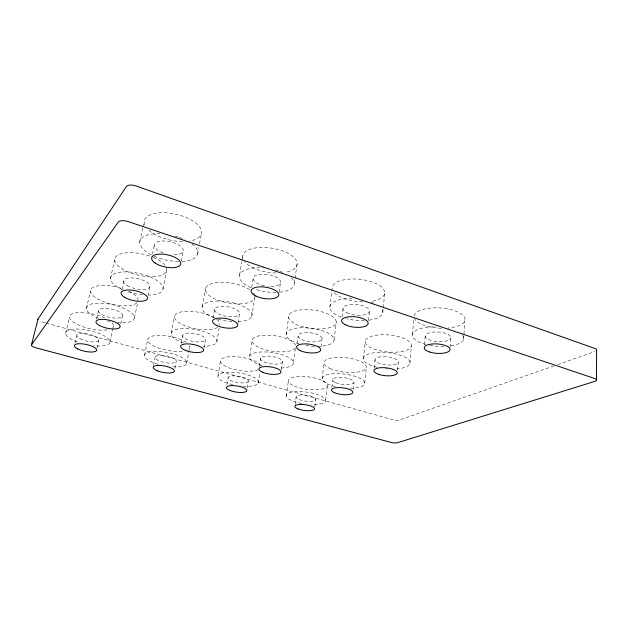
<?xml version="1.0" encoding="UTF-8"?>
<svg xmlns="http://www.w3.org/2000/svg" width="628" height="628" viewBox="0 0 628 628"><rect width="100%" height="100%" fill="white"/><g stroke="black" fill="none" stroke-linecap="round" stroke-linejoin="round"><path stroke-width="0.47" stroke-dasharray="3.14 2.35" d="M463.645 339.403L464.806 320.727M450.19 347.253L450.802 338.162A12.882 4.843 3.9 0 0 432.896 332.11A12.882 4.843 3.9 0 0 430.392 340.313A12.882 4.843 3.9 0 0 450.802 338.162M424.504 344.741L425.227 335.69M409.911 363.235L411.379 345.965A23.205 8.525 5.3 0 0 378.229 334.983A23.205 8.525 5.3 0 0 375.371 349.537A23.205 8.525 5.3 0 0 411.379 345.965M412.486 334.457L413.726 319.817M397.508 370.245L398.246 362.066A11.689 4.074 5.5 0 0 381.392 356.759A11.689 4.074 5.5 0 0 380.238 363.738A11.689 4.074 5.5 0 0 398.246 362.066M382.782 312.43L383.166 308.576M383.261 307.61L384.689 293.158M374.17 367.89L374.987 359.742M368.503 320.547L369.484 311.166M364.703 383.276L366.367 367.231M363.408 358.588L365.221 341.444M353.211 389.548L354.011 382.185M331.827 387.335L332.699 379.995M342.024 317.069L343.006 308.662M325.634 400.24L327.431 385.254M334.127 339.638L336.247 321.866M329.826 307.414L332.181 288.291A26.392 11.147 6 0 1 353.909 278.989A26.392 11.147 6 0 1 383.276 288.896A26.392 11.147 6 0 1 370.873 301.346M322.078 378.912L324.032 362.968M321.026 346.876L322.078 338.453M314.824 406.763L315.766 399.204M295.089 404.683L296.086 397.147M286.282 396.119L288.323 381.22M293.472 362.372L295.317 348.791M297.075 343.563L298.088 336.098M294.399 282.945L294.932 279.154M295.066 278.204L297.193 263.046M281.266 369.774L282.467 361.257M286.14 334.928L288.629 317.281M279.052 292.326L280.614 281.666M259.364 366.579L260.644 358.07M258.257 383.151L259.835 372.632M249.763 355.99L252.323 339.52M247.204 388.049L248.256 381.274A10.284 3.187 8.9 0 0 234.558 375.842A10.284 3.187 8.9 0 0 231.811 380.968A10.284 3.187 8.9 0 0 248.256 381.274M251.75 316.559L254.615 298.363M251.742 287.279L253.288 277.607M226.975 384.564L228.129 377.514M238.036 322.768L239.449 314.118A12.646 4.796 9.7 0 0 222.5 306.401A12.646 4.796 9.7 0 0 219.329 314.267A12.646 4.796 9.7 0 0 239.449 314.118M239.637 274.797L241.835 261.554M241.992 260.612L242.934 254.937M218.018 375.623L220.593 360.268M216.793 341.97L219.517 326.058M213.175 317.87L214.69 309.196M204.053 347.794L205.466 339.787A11.61 4.003 10.2 0 0 189.491 333.099A11.61 4.003 10.2 0 0 187.317 339.74A11.61 4.003 10.2 0 0 205.466 339.787M202.232 306.723L205.529 288.44M186.728 363.251L189.593 347.559M181.186 343.414L182.685 335.391M174.882 368.495L176.233 361.273A10.739 3.391 10.5 0 0 161.129 355.393A10.739 3.391 10.5 0 0 159.7 361.092A10.739 3.391 10.5 0 0 176.233 361.273M197.616 253.995L198.833 247.495M199.523 243.79L201.431 233.577M171.224 333.185L174.474 316.261M181.288 261.201L183.258 251.012M153.522 365.449L155.132 357.308M162.982 289.037L166.726 270.283M144.518 355.307L147.698 339.552M148.059 295.576L149.943 286.423M152.408 254.285L154.331 244.999M134.463 317.894L138.105 300.553M120.749 323.805L122.523 315.57M139.761 241.968L142.76 227.988M142.964 227.053L144.157 221.464M109.955 341.899L112.852 328.625M113.064 327.675L113.48 325.783M121.879 289.414L123.685 281.156M110.457 278.51L114.689 259.678M97.065 348.155L98.926 339.811M96.602 319.15L98.47 310.899M75.015 343.037L76.749 335.611M86.374 308.544L90.416 291.141M65.595 333.499L69.457 317.321M554.022 365.873L399.534 419.983A4.569 1.311 5.6 0 1 393.261 419.802L46.111 323.067M557.719 364.578L594.724 351.617M45.169 322.808L42.335 322.015A5.605 1.79 13.4 0 1 39.807 321.065M264.49 285.826A13.91 5.856 8.9 0 1 255.604 275.457A13.91 5.856 8.9 0 1 278.824 278.911A13.91 5.856 8.9 0 1 268.03 286.352M163.304 252.927A14.782 6.351 12.3 0 1 157.911 241.717A14.782 6.351 12.3 0 1 181.39 246.906A14.782 6.351 12.3 0 1 171.554 254.748M291.353 277.764A27.828 11.712 8.9 0 1 279.656 292.177M275.982 292.389A27.828 11.712 8.9 0 1 255.494 289.343M251.129 287.718A27.828 11.712 8.9 0 1 240.265 273.565A27.828 11.712 8.9 0 1 264.466 267.944M275.464 269.907A27.828 11.712 8.9 0 1 278.903 270.951M279.837 271.272A27.828 11.712 8.9 0 1 284.249 273.094M242.793 258.139A27.577 12.207 9 0 1 262.637 247.416A27.577 12.207 9 0 1 294.752 258.249A27.577 12.207 9 0 1 285.073 272.403M275.99 273.007A27.577 12.207 9 0 1 244.48 261.46M214.438 317.933A25.301 9.608 9.7 0 1 208.794 302.084A25.301 9.608 9.7 0 1 247.699 308.913A25.301 9.608 9.7 0 1 236.364 321.779M231.999 321.646A25.301 9.608 9.7 0 1 217.712 319.04M254.827 295.749A25.096 10.024 9.9 0 1 224.047 302.092A25.096 10.024 9.9 0 1 209.666 284.453A25.096 10.024 9.9 0 1 250.242 290.12M253.343 292.931A25.096 10.024 9.9 0 1 254.615 295.058M262.245 365.629A22.216 7.481 8.3 0 1 254.685 352.936A22.216 7.481 8.3 0 1 289.641 358.031A22.216 7.481 8.3 0 1 278.699 368.024M295.27 347.881A22.051 7.819 8.3 0 1 260.769 348.171A22.051 7.819 8.3 0 1 263.611 335.258A22.051 7.819 8.3 0 1 295.709 345.887M158.17 364.326A21.485 6.782 10.5 0 1 149.283 352.041A21.485 6.782 10.5 0 1 183.58 358.455A21.485 6.782 10.5 0 1 170.588 366.642M189.389 345.643A21.336 7.096 10.7 0 1 185.888 350.408M182.246 351.162A21.336 7.096 10.7 0 1 151.489 344.67A21.336 7.096 10.7 0 1 158.201 335.399A21.336 7.096 10.7 0 1 187.756 343.563M232.776 384.705A20.567 6.382 8.9 0 1 222.202 373.024A20.567 6.382 8.9 0 1 255.957 378.606A20.567 6.382 8.9 0 1 240.516 385.985M258.43 369.617A20.426 6.68 8.9 0 1 225.829 366.446A20.426 6.68 8.9 0 1 232.407 356.61A20.426 6.68 8.9 0 1 260.761 366.124M183.549 342.935A23.22 8.007 10.2 0 1 176.586 329.37A23.22 8.007 10.2 0 1 212.39 335.415A23.22 8.007 10.2 0 1 203.346 346.279M217.594 327.416A23.048 8.368 10.4 0 1 184.263 325.453A23.048 8.368 10.4 0 1 180.574 312.053A23.048 8.368 10.4 0 1 215.019 318.082M216.715 319.283A23.048 8.368 10.4 0 1 219.674 325.116M299.124 343.767A24.194 8.878 7.4 0 1 292.201 329.08A24.194 8.878 7.4 0 1 330.1 334.339A24.194 8.878 7.4 0 1 317.956 346.381M314.44 346.326A24.194 8.878 7.4 0 1 304.87 345.188M382.154 309.565A26.619 10.684 6.1 0 1 368.895 320.194M364.452 320.563A26.619 10.684 6.1 0 1 346.523 318.718M341.161 317.061A26.619 10.684 6.1 0 1 330.587 304.737A26.619 10.684 6.1 0 1 352.999 298.661M370.96 301.982A26.619 10.684 6.1 0 1 374.908 303.638M362.756 301.825A26.392 11.147 6 0 1 333.154 291.251M191.925 243.892A29.571 12.717 12.3 0 1 181.17 261.491M178.627 261.515A29.571 12.717 12.3 0 1 153.774 256.043M151.269 254.842A29.571 12.717 12.3 0 1 140.366 239.888A29.571 12.717 12.3 0 1 162.181 233.812M175.228 236.104A29.571 12.717 12.3 0 1 178.564 237.133M179.467 237.447A29.571 12.717 12.3 0 1 184.663 239.566M144.817 225.091A29.288 13.235 12.6 0 1 162.95 212.704A29.288 13.235 12.6 0 1 198.26 225.295A29.288 13.235 12.6 0 1 189.562 241.05M182.528 241.529A29.288 13.235 12.6 0 1 147.352 228.828M122.389 289.618A26.823 10.307 12.4 0 1 117.499 272.733A26.823 10.307 12.4 0 1 157.683 281.014A26.823 10.307 12.4 0 1 148.844 295.074M142.572 294.822A26.823 10.307 12.4 0 1 126.628 291.306M153.35 257.433A26.596 10.755 12.7 0 1 154.457 276.571A26.596 10.755 12.7 0 1 114.712 260.29A26.596 10.755 12.7 0 1 152.463 257.072M335.399 386.581A21.446 6.947 6.6 0 1 327.007 374.775A21.446 6.947 6.6 0 1 361.383 379.045A21.446 6.947 6.6 0 1 348.776 388.245M77.283 341.93A22.655 7.167 12.3 0 1 71.678 329.347A22.655 7.167 12.3 0 1 106.76 337.44A22.655 7.167 12.3 0 1 93.815 345.738M107.011 329.849A22.49 7.497 12.5 0 1 75.847 323.695A22.49 7.497 12.5 0 1 75.964 312.885A22.49 7.497 12.5 0 1 107.129 319.071M111.886 322.533A22.49 7.497 12.5 0 1 112.679 327.588M301.723 403.427A19.845 5.974 7.4 0 1 289.343 392.853A19.845 5.974 7.4 0 1 321.63 396.252A19.845 5.974 7.4 0 1 311.7 404.479M98.58 318.302A24.555 8.525 12.4 0 1 93.132 303.63A24.555 8.525 12.4 0 1 130.954 312.399A24.555 8.525 12.4 0 1 117.397 322.659M109.476 321.505A24.555 8.525 12.4 0 1 107.726 321.12M137.077 302.68A24.366 8.902 12.6 0 1 106.524 302.72A24.366 8.902 12.6 0 1 91.986 288.071A24.366 8.902 12.6 0 1 123.528 289.029M128.52 291.078A24.366 8.902 12.6 0 1 138.089 299.768M376.973 367.333A23.377 8.156 5.5 0 1 368.228 354.161A23.377 8.156 5.5 0 1 404.644 357.002A23.377 8.156 5.5 0 1 397.116 368.911M388.135 369.005A23.377 8.156 5.5 0 1 385.584 368.793M462.412 334.905A25.764 9.695 3.9 0 1 448.353 346.185M443.886 346.475A25.764 9.695 3.9 0 1 429.16 345.243M425.753 344.45A25.764 9.695 3.9 0 1 413.012 333.107A25.764 9.695 3.9 0 1 436.287 326.874M414.064 315.915A25.552 10.111 3.7 0 1 437.912 307.853A25.552 10.111 3.7 0 1 464.516 317.423A25.552 10.111 3.7 0 1 447.874 328.075M441.515 328.263A25.552 10.111 3.7 0 1 414.433 318.561M264.255 362.018A11.108 3.737 8.3 0 0 282.286 362.215A11.108 3.737 8.3 0 0 267.921 356.076A11.108 3.737 8.3 0 0 264.255 362.018M301.801 339.528A12.097 4.435 7.4 0 0 321.748 339.575A12.097 4.435 7.4 0 0 306.684 332.55A12.097 4.435 7.4 0 0 301.801 339.528M346.64 312.673A13.306 5.338 6.1 0 0 368.942 312.501A13.306 5.338 6.1 0 0 353.156 304.344A13.306 5.338 6.1 0 0 346.64 312.673M127.084 285.434A13.408 5.15 12.4 0 0 149.331 287.655A13.408 5.15 12.4 0 0 134.039 278.063A13.408 5.15 12.4 0 0 127.084 285.434M101.83 314.534A12.277 4.263 12.4 0 0 122.052 316.598A12.277 4.263 12.4 0 0 107.608 308.403A12.277 4.263 12.4 0 0 101.83 314.534M80.039 338.743A11.328 3.58 12.3 0 0 98.565 340.682A11.328 3.58 12.3 0 0 84.906 333.57A11.328 3.58 12.3 0 0 80.039 338.743M299.187 399.541A9.922 2.983 7.4 0 0 315.507 399.958A9.922 2.983 7.4 0 0 303.073 394.926A9.922 2.983 7.4 0 0 299.187 399.541M335.745 382.711A10.723 3.47 6.6 0 0 353.619 383.041A10.723 3.47 6.6 0 0 340.698 377.397A10.723 3.47 6.6 0 0 335.745 382.711M295.725 324.158A24.005 9.271 7.4 0 0 335.493 324.197A24.005 9.271 7.4 0 0 306.024 309.628A24.005 9.271 7.4 0 0 295.725 324.158M329.888 368.44A21.297 7.261 6.5 0 0 365.527 369.029A21.297 7.261 6.5 0 0 340.188 357.332A21.297 7.261 6.5 0 0 329.888 368.44M294.289 386.063A19.719 6.256 7.4 0 0 326.866 386.817A19.719 6.256 7.4 0 0 302.429 376.415A19.719 6.256 7.4 0 0 294.289 386.063"/><path stroke-width="0.94" d="M596.498 379.987L596.6 350.016M31.479 344.905L118.299 222.092A8.093 3.548 14 0 1 128.151 221.566L594.551 378.449A6.547 2.127 1 0 1 594.598 381.455L397.548 442.701A4.608 1.217 5.8 0 1 391.22 442.457L35.882 347.802A5.668 1.656 12.8 0 1 31.479 344.905L38.041 318.961L126.346 186.618A7.96 3.784 14.8 0 1 136.064 185.951L594.677 348.391A6.461 2.284 0.4 0 1 596.388 350.605M37.947 319.416A5.605 1.79 13.4 0 1 38.041 318.961M255.894 296.047A13.989 5.691 8.9 0 0 278.557 295.733A13.989 5.691 8.9 0 0 260.416 286.855A13.989 5.691 8.9 0 0 255.894 296.047M217.359 325.712A12.717 4.663 9.7 0 0 237.572 325.649A12.717 4.663 9.7 0 0 220.499 318.074A12.717 4.663 9.7 0 0 217.359 325.712M185.362 350.338A11.665 3.886 10.1 0 0 203.59 350.463A11.665 3.886 10.1 0 0 187.505 343.885A11.665 3.886 10.1 0 0 185.362 350.338M157.777 370.952A10.786 3.289 10.4 0 0 174.372 371.203A10.786 3.289 10.4 0 0 159.182 365.425A10.786 3.289 10.4 0 0 157.777 370.952M230.256 390.577A10.323 3.093 8.8 0 0 246.757 390.954A10.323 3.093 8.8 0 0 232.988 385.616A10.323 3.093 8.8 0 0 230.256 390.577M262.724 372.318A11.155 3.627 8.2 0 0 280.818 372.592A11.155 3.627 8.2 0 0 266.374 366.564A11.155 3.627 8.2 0 0 262.724 372.318M300.317 350.636A12.152 4.31 7.4 0 0 320.351 350.777A12.152 4.31 7.4 0 0 305.192 343.877A12.152 4.31 7.4 0 0 300.317 350.636M345.251 324.723A13.376 5.197 6.2 0 0 367.663 324.66A13.376 5.197 6.2 0 0 351.774 316.645A13.376 5.197 6.2 0 0 345.251 324.723M155.077 263.014A14.868 6.186 12.1 0 0 179.946 265.44A14.868 6.186 12.1 0 0 163.594 254.238A14.868 6.186 12.1 0 0 155.077 263.014M124.532 297.264A13.478 5.008 12.2 0 0 146.889 299.517A13.478 5.008 12.2 0 0 131.464 290.112A13.478 5.008 12.2 0 0 124.532 297.264M99.381 325.453A12.332 4.137 12.2 0 0 119.689 327.549A12.332 4.137 12.2 0 0 105.135 319.519A12.332 4.137 12.2 0 0 99.381 325.453M77.684 348.893A11.375 3.478 12.1 0 0 96.296 350.856A11.375 3.478 12.1 0 0 82.527 343.877A11.375 3.478 12.1 0 0 77.684 348.893M297.955 408.906A9.962 2.897 7.4 0 0 314.338 409.385A9.962 2.897 7.4 0 0 301.833 404.448A9.962 2.897 7.4 0 0 297.955 408.906M334.575 392.736A10.77 3.368 6.6 0 0 352.52 393.144A10.77 3.368 6.6 0 0 339.528 387.602A10.77 3.368 6.6 0 0 334.575 392.736M379.179 374.516A11.744 3.956 5.6 0 0 397.257 372.969A11.744 3.956 5.6 0 0 380.317 367.741A11.744 3.956 5.6 0 0 379.179 374.516M429.497 351.97A12.945 4.71 4.1 0 0 450.001 349.977A12.945 4.71 4.1 0 0 431.993 344.003A12.945 4.71 4.1 0 0 429.497 351.97"/></g></svg>
